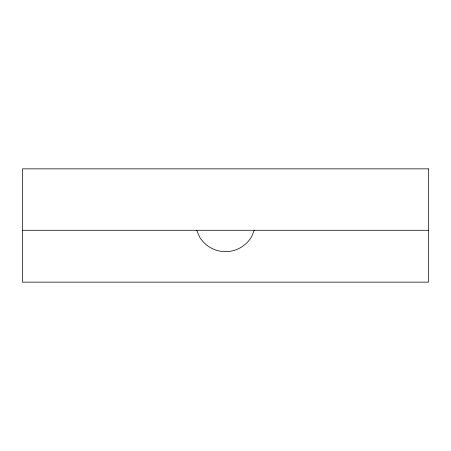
<?xml version="1.0" encoding="UTF-8"?>
<svg xmlns="http://www.w3.org/2000/svg" width="451" height="451" viewBox="0 0 451 451"><rect width="100%" height="100%" fill="white"/><g stroke="black" fill="none" stroke-linecap="round" stroke-linejoin="round"><path stroke-width="0.68" d="M254.24 230.281L251.788 236.341A30.217 30.217 0 0 1 199.455 236.758L196.709 230.281M22.55 230.281L428.45 230.281M428.45 168.854L22.55 168.854L22.55 282.146L428.45 282.146L428.45 168.854"/></g></svg>
